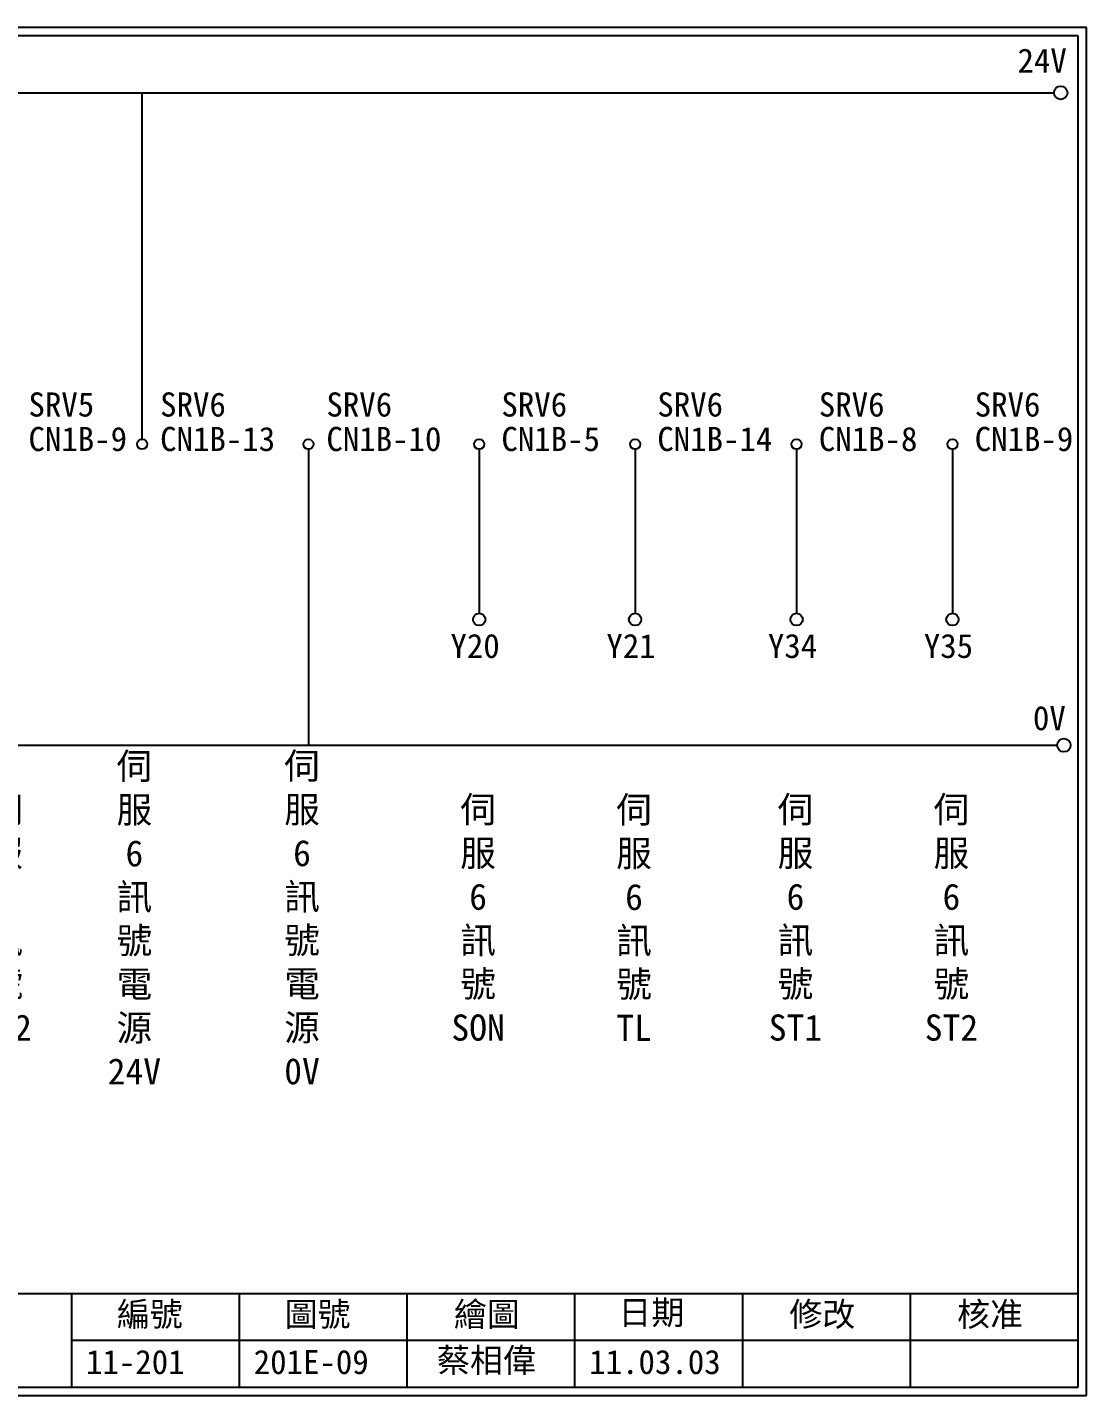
# Model space of a CAD drawing. Extents: x 926 to 1213, y 3 to 207.
# Drawn here: x 1054.9 to 1212.7, y 3 to 207 of the extents above; entities that cross this region are included whole.
import ezdxf

# ---------------------------------------------------------------- set-up
doc = ezdxf.new("R2010")
doc.units = 0
doc.layers.get('0').update_dxf_attribs({"linetype": 'CONTINUOUS'})
doc.layers.add('圖框層', color=7, linetype='CONTINUOUS')
doc.layers.add('標尺寸層', color=3, linetype='CONTINUOUS')
doc.styles.add('CNS', font='romanc.shx', dxfattribs={"bigfont": 'chineset.shx'})
doc.styles.add('STSL', font='KAIU.TTF')

msp = doc.modelspace()

# ---------------------------------------------------------------- linework, layer by layer
for centre in [(1208.88, 197.22), (1209.36, 99.96)]:
    msp.add_circle(centre, 1)
at = {"layer": '圖框層', "color": 7}
for p, q in [((1212.74, 206.97), (925.74, 206.97)), ((1212.74, 3), (1212.74, 206.97)), ((1211.49, 205.72), (926.99, 205.72)), ((1211.49, 4.25), (1211.49, 205.72)), ((926.99, 18.25), (1211.49, 18.25)), ((1061.49, 4.25), (1061.49, 18.25)), ((1086.49, 4.25), (1086.49, 18.25)), ((1111.49, 4.25), (1111.49, 18.25)), ((1136.49, 4.25), (1136.49, 18.25)), ((1161.49, 4.25), (1161.49, 18.25)), ((1186.49, 4.25), (1186.49, 18.25)), ((1061.49, 11.25), (1211.49, 11.25)), ((926.99, 4.25), (1211.49, 4.25)), ((925.74, 3), (1212.74, 3))]:
    msp.add_line(p, q, dxfattribs=at)
at = {"layer": '標尺寸層', "color": 7}
for p, q in [((930.28, 197.22), (1207.88, 197.22)), ((1071.98, 145.57), (1071.98, 197.22)), ((1096.76, 144.07), (1096.76, 99.96)), ((1122.21, 144.07), (1122.21, 119.62)), ((1145.45, 144.07), (1145.45, 119.62)), ((1169.51, 144.07), (1169.51, 119.62)), ((1192.75, 144.07), (1192.75, 119.62)), ((930.49, 99.96), (1208.36, 99.96))]:
    msp.add_line(p, q, dxfattribs=at)
for centre, radius in [((1071.98, 144.82), 0.751), ((1096.76, 144.82), 0.751), ((1122.21, 144.82), 0.751), ((1145.45, 144.82), 0.751), ((1169.51, 144.82), 0.751), ((1192.75, 144.82), 0.751), ((1122.21, 118.7), 0.92), ((1145.45, 118.7), 0.92), ((1169.51, 118.7), 0.92), ((1192.75, 118.7), 0.92)]:
    msp.add_circle(centre, radius, dxfattribs=at)

# ---------------------------------------------------------------- texts
at = {"layer": '圖框層', "color": 4, "style": 'STSL'}
for s, p in [('24V', (1202.44, 200.22)), ('SRV5', (1055.04, 148.95)), ('SRV6', (1074.66, 148.95)), ('SRV6', (1099.44, 148.95)), ('SRV6', (1125.52, 148.95)), ('SRV6', (1148.76, 148.95)), ('SRV6', (1172.83, 148.95)), ('SRV6', (1196.06, 148.95)), ('CN1B-9', (1055.04, 143.81)), ('CN1B-13', (1074.66, 143.81)), ('CN1B-10', (1099.44, 143.81)), ('CN1B-5', (1125.52, 143.81)), ('CN1B-14', (1148.76, 143.81)), ('CN1B-8', (1172.83, 143.81)), ('CN1B-9', (1196.06, 143.81)), ('Y20', (1117.93, 112.96)), ('Y21', (1141.17, 112.96)), ('Y34', (1165.24, 112.96)), ('Y35', (1188.48, 112.96)), ('0V', (1204.74, 102.2)), ('編號', (1068.21, 13.34)), ('圖號', (1093.21, 13.34)), ('繪圖', (1118.44, 13.34)), ('日期', (1142.96, 13.59)), ('修改', (1168.44, 13.34)), ('核准', (1193.44, 13.34)), ('蔡相偉', (1115.93, 6.47)), ('11-201', (1063.61, 6.22)), ('201E-09', (1088.61, 6.22)), ('11.03.03', (1138.61, 6.22))]:
    msp.add_text(s, height=3.6, dxfattribs=at).set_placement(p)
at = {"layer": '標尺寸層', "color": 7, "char_height": 3.9, "width": 2.8481, "attachment_point": 5, "style": 'CNS'}
for s, insert in [('{\\fDFKai-SB|b0|i0|c136|p65;伺服6訊號電源24V}', (1070.82, 74.09)), ('{\\fDFKai-SB|b0|i0|c136|p65;伺服6訊號電源0V}', (1095.81, 74.09)), ('{\\fDFKai-SB|b0|i0|c136|p65;伺服5訊號\\PST2}', (1051.56, 74.09)), ('{\\fDFKai-SB|b0|i0|c136|p65;伺服6訊號\\PSON}', (1122.05, 74.09)), ('{\\fDFKai-SB|b0|i0|c136|p65;伺服6訊號\\PTL}', (1145.29, 74.09)), ('{\\fDFKai-SB|b0|i0|c136|p65;伺服6訊號\\PST1}', (1169.35, 74.09)), ('{\\fDFKai-SB|b0|i0|c136|p65;伺服6訊號\\PST2}', (1192.59, 74.09))]:
    msp.add_mtext(s, dxfattribs=dict(at, insert=insert))

doc.saveas('drawing.dxf')
